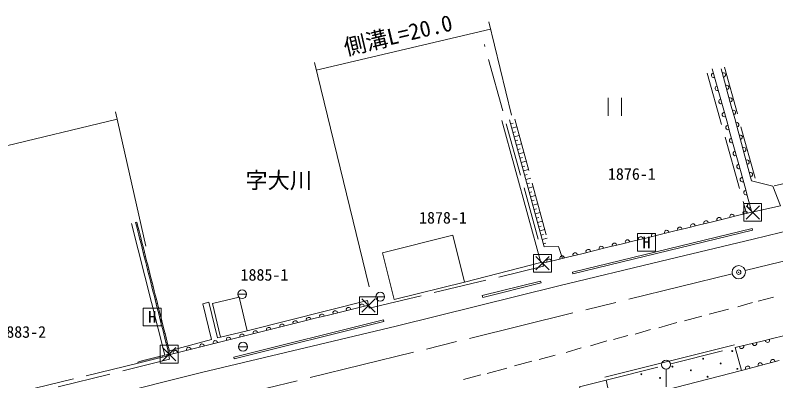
# Model space of a CAD drawing. Units: millimetres, scale not verified. Extents: x 40000 to 680000, y 20000 to 380000.
# Drawn here: x 83195 to 168914, y 269562 to 310715 of the extents above; entities that cross this region are included whole.
import ezdxf
from ezdxf.enums import TextEntityAlignment as Align

# ---------------------------------------------------------------- set-up
doc = ezdxf.new("R2010")
doc.units = ezdxf.units.MM
doc.header["$LTSCALE"] = 1000
doc.header["$PDMODE"] = 32
doc.header["$PDSIZE"] = 500
doc.linetypes.add('CHAIN', pattern=[18.5, 12, -1.5, 3.5, -1.5])
doc.linetypes.add('DASHED', pattern=[7.5, 6, -1.5])
for name, color, linetype, lineweight in [('M-BGD', 7, 'Continuous', 13), ('M-BGD-EXST', 7, 'Continuous', 13), ('M-BMK', 2, 'CHAIN', 13), ('M-BMK-SRVR', 3, 'Continuous', 13), ('M-STR-HTXT', 7, 'Continuous', 13), ('M-STR-STRC', 7, 'Continuous', 13)]:
    doc.layers.add(name, color=color, linetype=linetype, lineweight=lineweight)
doc.layers.add('M-BMK-HTXT', color=7, linetype='Continuous')
doc.styles.add('ＭＳ ゴシック', font='')
doc.styles.get('ＭＳ ゴシック').set_extended_font_data('MS Gothic')

msp = doc.modelspace()

# ---------------------------------------------------------------- linework, layer by layer
at = {"layer": 'M-BGD', "linetype": 'DASHED'}
for p, q in [((142141, 285494), (136071, 307405)), ((166582, 292370), (163120, 304873)), ((161169, 304192), (165608, 288405)), ((139502, 299031), (143392, 284643)), ((105314, 274221), (100576, 272920)), ((149806, 269617), (164329, 273297)), ((66182, 263497), (100598, 271987)), ((97038, 271530), (66057, 264038))]:
    msp.add_line(p, q, dxfattribs=at)
at = {"layer": 'M-BGD'}
for p, q in [((161754, 304691), (162160, 303224)), ((163137, 303277), (162755, 304679)), ((162160, 303224), (162566, 301757)), ((163519, 301875), (163137, 303277)), ((162566, 301757), (162972, 300290)), ((163901, 300473), (163519, 301875)), ((162972, 300290), (163378, 298823)), ((164283, 299071), (163901, 300473)), ((139040, 298486), (139324, 298563)), ((163378, 298823), (163783, 297356)), ((164665, 297669), (164283, 299071)), ((139171, 298004), (139738, 298158)), ((139303, 297521), (139586, 297598)), ((165047, 296267), (164665, 297669)), ((139434, 297039), (139999, 297192)), ((139565, 296556), (139847, 296633)), ((163783, 297356), (164189, 295889)), ((139696, 296074), (140260, 296227)), ((164189, 295889), (164595, 294422)), ((165429, 294865), (165047, 296267)), ((139828, 295591), (140109, 295668)), ((139959, 295109), (140521, 295262)), ((140090, 294626), (140371, 294703)), ((140221, 294144), (140782, 294296)), ((164595, 294422), (165001, 292955)), ((165811, 293463), (165429, 294865)), ((140352, 293661), (140632, 293737)), ((140484, 293179), (141043, 293331)), ((166193, 292061), (165811, 293463)), ((140615, 292696), (140894, 292772)), ((140746, 292214), (141304, 292366)), ((165001, 292955), (165407, 291488)), ((140877, 291731), (141156, 291807)), ((165407, 291488), (165812, 290021)), ((141009, 291249), (141565, 291400)), ((141140, 290766), (141418, 290842)), ((141271, 290284), (141826, 290435)), ((141402, 289802), (141679, 289877)), ((165812, 290021), (166218, 288554)), ((141534, 289319), (142087, 289470)), ((141665, 288837), (141941, 288912)), ((141796, 288354), (142348, 288504)), ((164744, 288194), (163269, 287834)), ((166218, 288554), (164744, 288194)), ((96319, 287250), (100043, 272454)), ((96764, 287385), (96909, 287422)), ((96886, 286903), (96764, 287385)), ((97031, 286939), (96909, 287422)), ((141927, 287872), (142203, 287947)), ((142058, 287389), (142609, 287539)), ((161795, 287473), (160320, 287113)), ((163269, 287834), (161795, 287473)), ((96886, 286903), (97031, 286939)), ((97008, 286420), (96886, 286903)), ((97008, 286420), (97153, 286457)), ((97130, 285938), (97008, 286420)), ((97153, 286457), (97031, 286939)), ((97275, 285974), (97153, 286457)), ((142190, 286907), (142465, 286981)), ((142321, 286424), (142870, 286574)), ((145994, 281784), (166257, 286699)), ((146041, 281589), (166304, 286505)), ((157371, 286392), (155897, 286032)), ((158846, 286753), (157371, 286392)), ((160320, 287113), (158846, 286753)), ((166257, 286699), (166304, 286505)), ((97130, 285938), (97275, 285974)), ((97252, 285455), (97130, 285938)), ((97252, 285455), (97397, 285492)), ((97374, 284973), (97252, 285455)), ((97397, 285492), (97275, 285974)), ((97519, 285009), (97397, 285492)), ((132520, 285939), (124589, 283978)), ((133823, 280668), (132520, 285939)), ((142452, 285942), (142726, 286016)), ((142583, 285459), (143131, 285608)), ((154422, 285671), (152948, 285311)), ((155897, 286032), (154422, 285671)), ((97374, 284973), (97519, 285009)), ((97496, 284490), (97374, 284973)), ((97641, 284527), (97519, 285009)), ((142715, 284977), (142988, 285051)), ((149999, 284590), (148524, 284230)), ((151473, 284951), (149999, 284590)), ((152948, 285311), (151473, 284951)), ((97496, 284490), (97641, 284527)), ((97618, 284008), (97496, 284490)), ((97618, 284008), (97763, 284045)), ((97740, 283525), (97618, 284008)), ((97763, 284045), (97641, 284527)), ((97885, 283562), (97763, 284045)), ((124589, 283978), (125892, 278707)), ((147050, 283870), (145575, 283509)), ((148524, 284230), (147050, 283870)), ((97740, 283525), (97885, 283562)), ((97862, 283043), (97740, 283525)), ((97862, 283043), (98007, 283080)), ((97984, 282560), (97862, 283043)), ((98007, 283080), (97885, 283562)), ((98129, 282597), (98007, 283080)), ((144101, 283149), (142626, 282788)), ((145575, 283509), (144101, 283149)), ((97984, 282560), (98129, 282597)), ((98106, 282078), (97984, 282560)), ((98106, 282078), (98251, 282115)), ((98228, 281595), (98106, 282078)), ((98251, 282115), (98129, 282597)), ((98373, 281632), (98251, 282115)), ((142736, 282458), (142626, 282788)), ((98228, 281595), (98373, 281632)), ((98350, 281113), (98228, 281595)), ((98495, 281150), (98373, 281632)), ((145994, 281784), (146041, 281589)), ((98350, 281113), (98495, 281150)), ((98472, 280630), (98350, 281113)), ((98472, 280630), (98617, 280667)), ((98594, 280148), (98472, 280630)), ((98617, 280667), (98495, 281150)), ((98739, 280185), (98617, 280667)), ((125892, 278707), (133823, 280668)), ((135833, 279147), (142411, 280776)), ((135881, 278953), (142459, 280581)), ((142411, 280776), (142459, 280581)), ((98594, 280148), (98739, 280185)), ((98716, 279666), (98594, 280148)), ((98716, 279666), (98861, 279702)), ((98838, 279183), (98716, 279666)), ((98861, 279702), (98739, 280185)), ((98983, 279220), (98861, 279702)), ((98838, 279183), (98983, 279220)), ((98960, 278701), (98838, 279183)), ((98960, 278701), (99105, 278737)), ((99082, 278218), (98960, 278701)), ((99105, 278737), (98983, 279220)), ((99227, 278255), (99105, 278737)), ((108426, 278973), (105430, 278259)), ((109329, 275179), (108426, 278973)), ((135833, 279147), (135881, 278953)), ((99082, 278218), (99227, 278255)), ((99204, 277736), (99082, 278218)), ((99204, 277736), (99349, 277772)), ((99326, 277253), (99204, 277736)), ((99349, 277772), (99227, 278255)), ((99471, 277290), (99349, 277772)), ((105430, 278259), (106333, 274465)), ((123022, 278087), (121521, 277713)), ((99326, 277253), (99471, 277290)), ((99448, 276771), (99326, 277253)), ((99593, 276807), (99471, 277290)), ((118519, 276965), (117019, 276592)), ((120020, 277339), (118519, 276965)), ((121521, 277713), (120020, 277339)), ((99448, 276771), (99593, 276807)), ((99570, 276288), (99448, 276771)), ((99570, 276288), (99715, 276325)), ((99692, 275806), (99570, 276288)), ((99715, 276325), (99593, 276807)), ((99837, 275843), (99715, 276325)), ((107839, 272208), (124699, 276420)), ((107888, 272014), (124747, 276226)), ((115518, 276218), (114017, 275844)), ((117019, 276592), (115518, 276218)), ((124699, 276420), (124747, 276226)), ((99692, 275806), (99837, 275843)), ((99814, 275323), (99692, 275806)), ((99814, 275323), (99959, 275360)), ((99936, 274841), (99814, 275323)), ((99959, 275360), (99837, 275843)), ((100081, 274878), (99959, 275360)), ((106333, 274465), (109329, 275179)), ((112516, 275470), (111016, 275096)), ((114017, 275844), (112516, 275470)), ((99936, 274841), (100081, 274878)), ((100058, 274358), (99936, 274841)), ((100058, 274358), (100203, 274395)), ((100180, 273876), (100058, 274358)), ((100203, 274395), (100081, 274878)), ((100325, 273913), (100203, 274395)), ((108014, 274349), (106514, 273975)), ((109515, 274722), (108014, 274349)), ((111016, 275096), (109515, 274722)), ((168689, 274352), (167235, 274000)), ((168689, 274352), (170556, 274803)), ((100180, 273876), (100325, 273913)), ((100302, 273393), (100180, 273876)), ((100447, 273430), (100325, 273913)), ((105013, 273601), (103512, 273227)), ((106514, 273975), (105013, 273601)), ((149638, 269951), (164271, 273605)), ((165782, 273648), (164329, 273297)), ((167235, 274000), (165782, 273648)), ((100302, 273393), (100447, 273430)), ((100424, 272911), (100302, 273393)), ((100424, 272911), (100569, 272948)), ((100424, 272911), (100509, 272573)), ((100569, 272948), (100447, 273430)), ((100691, 272465), (100569, 272948)), ((102011, 272853), (100677, 272521)), ((103512, 273227), (102011, 272853)), ((164329, 273297), (165044, 270735)), ((97001, 271675), (97457, 271792)), ((97457, 271792), (97914, 271909)), ((97457, 271792), (97495, 271647)), ((97495, 271647), (97951, 271764)), ((97914, 271909), (98371, 272026)), ((97914, 271909), (97951, 271764)), ((97951, 271764), (98408, 271881)), ((98371, 272026), (98827, 272143)), ((98371, 272026), (98408, 271881)), ((98408, 271881), (98864, 271998)), ((98827, 272143), (99284, 272260)), ((98827, 272143), (98864, 271998)), ((98864, 271998), (99321, 272114)), ((99284, 272260), (99741, 272377)), ((99284, 272260), (99321, 272114)), ((99321, 272114), (99778, 272231)), ((99741, 272377), (100197, 272494)), ((99741, 272377), (99778, 272231)), ((99778, 272231), (100234, 272348)), ((100197, 272494), (100509, 272573)), ((100197, 272494), (100234, 272348)), ((100234, 272348), (100691, 272465)), ((100509, 272573), (100691, 272465)), ((100598, 271987), (100521, 272422)), ((107839, 272208), (107888, 272014)), ((167881, 271481), (169300, 271854)), ((97001, 271675), (97038, 271530)), ((97038, 271530), (97495, 271647)), ((165044, 270735), (166463, 271108)), ((166463, 271108), (167881, 271481)), ((165044, 270735), (155123, 268172))]:
    msp.add_line(p, q, dxfattribs=at)
for points in [[(138028, 298866), (142445, 282881), (133823, 280668)], [(144874, 283338), (144414, 284663), (142808, 284632), (138912, 298956)], [(166193, 292061), (168594, 291476), (169432, 289259), (166218, 288554)], [(123022, 278087), (122894, 278613), (109329, 275179)], [(106333, 274465), (105995, 274380), (105002, 278410), (104347, 278226), (105314, 274221)], [(136090, 264698), (140228, 264941), (147338, 266876), (150257, 267558), (149806, 269617), (146806, 268894), (147305, 266868)]]:
    msp.add_lwpolyline(points, dxfattribs=at)
at = {"layer": 'M-BGD', "linetype": 'DASHED'}
for points in [[(189889, 294418), (189176, 296235), (168594, 291476)], [(123022, 278087), (123105, 277733), (142736, 282458)]]:
    msp.add_lwpolyline(points, dxfattribs=at)
at = {"layer": 'M-BGD'}
for centre in [(164007, 272904), (160730, 272043), (157259, 271155), (162702, 271516), (164590, 270905), (153760, 270294), (159342, 270738), (161230, 270016), (155871, 269877)]:
    msp.add_circle(centre, 50, dxfattribs=at)
for centre, radius, start, end in [((161916, 303946), 257, 95.89701, 295.02983), ((162996, 303992), 248, 273.06919, 117.41802), ((162322, 302479), 257, 95.89551, 295.02975), ((163378, 302590), 248, 273.06868, 117.42143), ((162728, 301012), 257, 95.89551, 295.02975), ((163760, 301188), 248, 273.07048, 117.41963), ((164142, 299786), 248, 273.07153, 117.41795), ((163134, 299545), 257, 95.89653, 295.02813), ((163539, 298078), 257, 95.89551, 295.02975), ((164524, 298384), 248, 273.07153, 117.41795), ((163945, 296611), 257, 95.89551, 295.02975), ((164906, 296982), 248, 273.07048, 117.41963), ((165289, 295580), 248, 273.06863, 117.4192), ((164351, 295144), 257, 95.89653, 295.02813), ((165671, 294178), 248, 273.06919, 117.41802), ((164757, 293677), 257, 95.89598, 295.03145), ((165162, 292210), 257, 95.89551, 295.02975), ((166053, 292776), 248, 273.06814, 117.41969), ((165568, 290743), 257, 95.89653, 295.02813), ((165974, 289276), 257, 95.89551, 295.02975), ((163996, 288056), 257, 4.0139, 203.456), ((165471, 288416), 257, 4.01404, 203.45312), ((159573, 286975), 257, 4.01494, 203.45442), ((161047, 287335), 257, 4.01404, 203.45312), ((162522, 287696), 257, 4.01449, 203.45487), ((156624, 286254), 257, 4.01449, 203.45267), ((158098, 286614), 257, 4.01449, 203.45487), ((153675, 285533), 257, 4.0139, 203.456), ((155149, 285894), 257, 4.01404, 203.45312), ((149251, 284452), 257, 4.01494, 203.45442), ((150726, 284813), 257, 4.01404, 203.45312), ((152200, 285173), 257, 4.01449, 203.45267), ((146302, 283731), 257, 4.01345, 203.45425), ((147777, 284092), 257, 4.01449, 203.45487), ((143353, 283011), 257, 4.01449, 203.45487), ((144828, 283371), 257, 4.01677, 203.45259), ((120761, 277564), 261, 5.32685, 202.6486), ((122262, 277938), 261, 5.32742, 202.64749), ((117760, 276817), 261, 5.32685, 202.6486), ((119260, 277190), 261, 5.32459, 202.6487), ((114758, 276069), 261, 5.32685, 202.6486), ((116259, 276443), 261, 5.32685, 202.6486), ((110256, 274947), 261, 5.32685, 202.6486), ((111757, 275321), 261, 5.32685, 202.6486), ((113257, 275695), 261, 5.32642, 202.64687), ((107254, 274200), 261, 5.32685, 202.6486), ((108755, 274574), 261, 5.32685, 202.6486), ((104253, 273452), 261, 5.3264, 202.64905), ((105754, 273826), 261, 5.3264, 202.64905), ((165066, 273427), 254, 183.03415, 24.16845), ((166520, 273779), 254, 183.03462, 24.17021), ((167973, 274131), 254, 183.03415, 24.16845), ((101251, 272705), 261, 5.32742, 202.64749), ((102752, 273078), 261, 5.32516, 202.64759), ((168578, 271716), 250, 3.07853, 206.36148), ((165740, 270970), 250, 3.07743, 206.36091), ((167159, 271343), 250, 3.07795, 206.36265)]:
    msp.add_arc(centre, radius, start, end, dxfattribs=at)
at = {"layer": 'M-BGD-EXST'}
for p, q in [((150032, 301404), (150032, 299404)), ((151532, 301404), (151532, 299404)), ((165568, 287772), (167068, 289272)), ((165568, 289272), (167068, 287772)), ((141876, 282038), (143376, 283538)), ((141876, 283538), (143376, 282038)), ((108274, 279307), (109274, 279307)), ((122259, 277275), (123759, 278775)), ((122259, 278775), (123759, 277275)), ((123832, 279022), (124832, 279022)), ((99792, 271807), (101292, 273307)), ((99792, 273307), (101292, 271807)), ((108374, 273395), (109374, 273395)), ((156549, 268870), (156549, 270870))]:
    msp.add_line(p, q, dxfattribs=at)
for points in [[(165318, 287522), (167318, 287522), (167318, 289522), (165318, 289522)], [(153344, 284135), (155344, 284135), (155344, 286135), (153344, 286135)], [(141626, 281788), (143626, 281788), (143626, 283788), (141626, 283788)], [(122009, 277025), (124009, 277025), (124009, 279025), (122009, 279025)], [(97632, 275746), (99632, 275746), (99632, 277746), (97632, 277746)], [(99542, 271557), (101542, 271557), (101542, 273557), (99542, 273557)]]:
    msp.add_lwpolyline(points, close=True, dxfattribs=at)
for centre in [(108774, 279307), (124332, 279022), (108874, 273395), (156549, 271370)]:
    msp.add_circle(centre, 500, dxfattribs=at)
at = {"layer": 'M-BMK'}
for p, q in [((261297, 305317), (165466, 281961)), ((164009, 281605), (68205, 258077))]:
    msp.add_line(p, q, dxfattribs=at)
at = {"layer": 'M-BMK-SRVR'}
msp.add_circle((164737, 281784), 750, dxfattribs=at)
msp.add_point((164737, 281784), dxfattribs=at)
at = {"layer": 'M-STR-HTXT'}
for p, q in [((139115, 299455), (136583, 309967)), ((117127, 304514), (136779, 309154)), ((123101, 280144), (116915, 305380)), ((97916, 284732), (94494, 299838)), ((59895, 290670), (94676, 299031))]:
    msp.add_line(p, q, dxfattribs=at)
at = {"layer": 'M-STR-STRC'}
for p, q in [((166934, 278537), (168667, 278981)), ((164623, 277904), (166290, 278381)), ((161413, 277048), (163601, 277615)), ((155737, 275527), (157769, 276104)), ((158614, 276304), (160580, 276837)), ((153060, 274827), (154792, 275316)), ((150627, 274216), (152238, 274671)), ((148050, 273494), (149871, 274071)), ((145295, 272761), (146961, 273261)), ((139453, 271226), (141407, 271772)), ((142251, 271972), (144062, 272450)), ((136402, 270387), (138584, 270980)), ((133736, 269706), (135671, 270239))]:
    msp.add_line(p, q, dxfattribs=at)
msp.add_lwpolyline([(243740, 306756), (230426, 302498), (222174, 299914), (214163, 297536), (210571, 296477), (205661, 295211), (199097, 293505), (194109, 292290), (186693, 290482), (177131, 288130), (166381, 285520), (155993, 283039), (144467, 280248), (126120, 275726), (104180, 270480), (93249, 267767), (75986, 263632), (66676, 261362)], dxfattribs=at)

# ---------------------------------------------------------------- texts
at = {"layer": 'M-BGD-EXST', "style": 'ＭＳ ゴシック'}
for p in [(154344, 285135), (98632, 276746)]:
    msp.add_text('H', height=1320, dxfattribs=at).set_placement(p, align=Align.MIDDLE_CENTER)
at = {"layer": 'M-BMK-HTXT', "style": 'ＭＳ ゴシック'}
for s, height, p in [('字大川', 1833, (112893, 292138)), ('1876-1', 1320, (152692, 292847)), ('1878-1', 1320, (131403, 287921)), ('1885-1', 1320, (111283, 281493)), ('1883-2', 1320, (83982, 275064))]:
    msp.add_text(s, height=height, dxfattribs=at).set_placement(p, align=Align.MIDDLE_CENTER)
at = {"layer": 'M-STR-HTXT', "style": 'ＭＳ ゴシック'}
msp.add_text('側溝L=20.0', height=1833, rotation=13.287, dxfattribs=at).set_placement((126347, 308487), align=Align.MIDDLE_CENTER)

doc.saveas('drawing.dxf')
